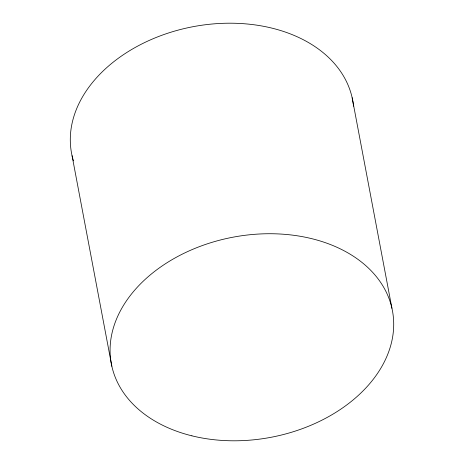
<?xml version="1.0" encoding="UTF-8"?>
<svg xmlns="http://www.w3.org/2000/svg" width="464" height="464" viewBox="0 0 464 464"><rect width="100%" height="100%" fill="white"/><g stroke="black" fill="none" stroke-linecap="round" stroke-linejoin="round"><path stroke-width="0.7" d="M352.153 97.742L391.929 308.27M72.071 155.73L111.847 366.258M73.416 160.851A143.034 101.842 -10.7 0 1 192.05 26.883A143.034 101.842 -10.7 0 1 353.539 106.221M191.893 435.829A143.034 101.842 -10.7 0 0 393.17 315.433A143.034 101.842 -10.7 0 0 170.607 260.53A143.034 101.842 -10.7 0 0 191.893 435.829"/></g></svg>
